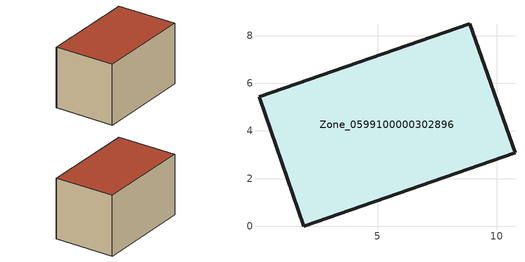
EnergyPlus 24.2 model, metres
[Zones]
Zone_0599100000302896
 floor ground (C_G): 0.02,5.44 8.87,8.5 10.77,3.08 1.9,0 0.04,5.37 z0
 wall outside (C_F): 10.77,3.08 8.87,8.5 0.02,5.44 0.04,5.37 1.9,0 10.77,3.08 z0:5.75
 roof outside (C_R): 8.87,8.5 0.02,5.44 0.04,5.37 1.9,0 10.77,3.08 z5.75
[BUILDING]
Pand.0599100000302896: North Axis=0; Terrain=City; Loads Convergence Tolerance Value=0.04; Temperature Convergence Tolerance Value=0.4; Solar Distribution=FullExterior; Maximum Number of Warmup Days=25; Minimum Number of Warmup Days=1
[Site:Location]
Rotterdam.The.Hague.AP_ZH_NLD Design_Conditions: Latitude=51.96; Longitude=4.45; Time Zone=1; Elevation=-4.5
[SITE:GROUNDTEMPERATURE:BUILDINGSURFACE]
18, 18, 18, 18, 18, 18, 18, 18, 18, 18, 18, 18
[MATERIAL] Thermal Absorptance=0.9; Solar Absorptance=0.7; Visible Absorptance=0.7
Name | Roughness | Thickness | Conductivity | Density | Specific Heat
G.TI.1946-1964 | MediumSmooth | 0.15 | 1 | 540 | 1210
F.TI.1946-1964 | Rough | 0.3 | 0.857143 | 1920 | 840
R.TI.1946-1964 | MediumRough | 0.2 | 0.277778 | 1500 | 1000
[CONSTRUCTION]
C_G: G.TI.1946-1964
C_F: F.TI.1946-1964
C_R: R.TI.1946-1964
[ZONE]
Zone_0599100000302896: Type=1; Multiplier=1; Ceiling Height=Autocalculate; Volume=Autocalculate; Floor Area=autocalculate; Part of Total Floor Area=Yes
[ZONEINFILTRATION:DESIGNFLOWRATE]
Infil_Zone_0599100000302896: Zone or ZoneList or Space or SpaceList=Zone_0599100000302896; Schedule=AlwaysOn; Design Flow Rate Calculation Method=Flow/Area; Flow Rate per Floor Area=0.003; Constant Term Coefficient=1; Temperature Term Coefficient=0; Velocity Term Coefficient=0; Velocity Squared Term Coefficient=0
[HVACTEMPLATE:ZONE:IDEALLOADSAIRSYSTEM]
Zone_0599100000302896: Maximum Heating Supply Air Temperature=50; Minimum Cooling Supply Air Temperature=13; Maximum Heating Supply Air Humidity Ratio=0.0156; Minimum Cooling Supply Air Humidity Ratio=0.0077; Heating Limit=NoLimit; Cooling Limit=NoLimit; Dehumidification Control Type=ConstantSensibleHeatRatio; Cooling Sensible Heat Ratio=0.7; Dehumidification Setpoint=60; Humidification Control Type=None; Humidification Setpoint=30; Outdoor Air Method=None; Outdoor Air Flow Rate per Person=0.00944; Outdoor Air Flow Rate per Zone Floor Area=0; Outdoor Air Flow Rate per Zone=0; Demand Controlled Ventilation Type=None; Outdoor Air Economizer Type=NoEconomizer; Heat Recovery Type=None; Sensible Heat Recovery Effectiveness=0.7; Latent Heat Recovery Effectiveness=0.65
[ZONECONTROL:THERMOSTAT]
ThermostatControl_Zone_0599100000302896: Zone or ZoneList=Zone_0599100000302896; Control Type Schedule=DualSetpointControlType; Control 1=Thermostat_Zone_0599100000302896; Temperature Difference Between Cutout And Setpoint=0
[THERMOSTATSETPOINT:DUALSETPOINT]
Thermostat_Zone_0599100000302896: Heating Setpoint Temperature Schedule=HeatingSetpoint_Zone_0599100000302896; Cooling Setpoint Temperature Schedule=CoolingSetpoint_Zone_0599100000302896
[SCHEDULE:COMPACT]
HeatingSetpoint_Zone_0599100000302896: Through: 12/31, For: AllDays, Until: 24:00, 21
CoolingSetpoint_Zone_0599100000302896: Through: 12/31, For: AllDays, Until: 24:00, 24
DualSetpointControlType: Through: 12/31, For: AllDays, Until: 24:00, 4
AlwaysOn: Through: 12/31, For: AllDays, Until: 24:00, 1
